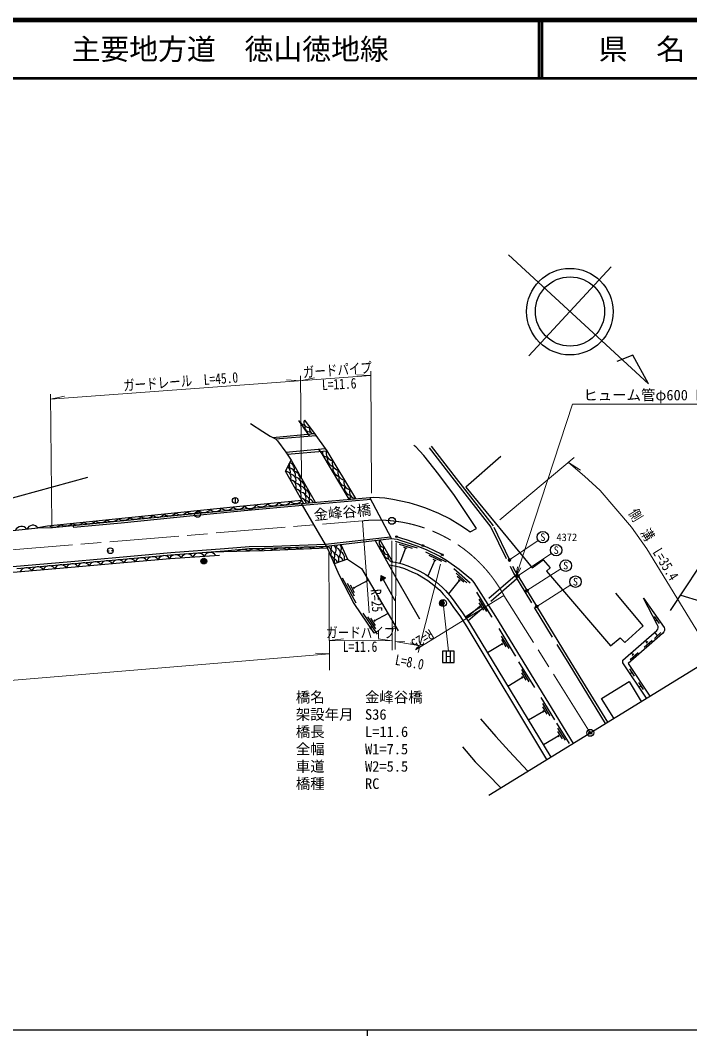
# Model space of a CAD drawing. Units: millimetres, scale not verified. Extents: x 40000 to 680000, y 20000 to 380000.
# Drawn here: x 207845 to 323916, y 204000 to 380000 of the extents above; entities that cross this region are included whole.
import ezdxf
from ezdxf.enums import TextEntityAlignment as Align

# ---------------------------------------------------------------- set-up
doc = ezdxf.new("R2010")
doc.units = ezdxf.units.MM
doc.header["$LTSCALE"] = 1000
doc.header["$PDMODE"] = 32
doc.header["$PDSIZE"] = 500
doc.linetypes.add('CHAIN', pattern=[18.5, 12, -1.5, 3.5, -1.5])
doc.linetypes.add('DASHED', pattern=[7.5, 6, -1.5])
for name, color, linetype, lineweight in [('M-BGD', 7, 'Continuous', 25), ('M-BMK', 2, 'CHAIN', 13), ('M-BMK-OTRS', 5, 'Continuous', 25), ('M-BMK-SRVR', 3, 'Continuous', 25), ('M-STR-HTXT', 7, 'Continuous', 13), ('M-STR-STR1', 1, 'Continuous', 25), ('M-STR-STRC', 7, 'Continuous', 25), ('M-TTL', 2, 'Continuous', 140), ('M-TTL-BAND', 7, 'Continuous', 25), ('M-TTL-LINE', 7, 'Continuous', 50)]:
    doc.layers.add(name, color=color, linetype=linetype, lineweight=lineweight)
for name, color, linetype in [('M-BMK-HTXT', 7, 'Continuous'), ('M-OTRS', 6, 'Continuous'), ('M-TTL-TXT', 7, 'Continuous')]:
    doc.layers.add(name, color=color, linetype=linetype)
doc.styles.add('ＭＳ ゴシック', font='')
doc.styles.get('ＭＳ ゴシック').set_extended_font_data('MS Gothic')

# ---------------------------------------------------------------- blocks, each defined once
blk = doc.blocks.new('open_arrow')
at = {"color": 0, "linetype": 'Continuous', "lineweight": -2}
blk.add_lwpolyline([(7.5, 1.25), (0, 0), (7.5, -1.25)], dxfattribs=at)

msp = doc.modelspace()

# ---------------------------------------------------------------- hatches: boundary and pattern name
at = {"layer": 'M-BGD'}
for points in [[(272944, 290497, -1), (273244, 290497, -1)], [(277521, 289014, -1), (277800, 288903, -0.41421), (277605, 288819, -0.41421)], [(280862, 287375, -1), (281162, 287375, -1)], [(239166, 286262, -1), (240166, 286262, -1)], [(271181, 283339), (270352, 283789), (270310, 282847)], [(281143, 279585), (281143, 278385, -1)]]:
    msp.add_hatch(color=256, dxfattribs=at).paths.add_polyline_path(points)
at = {"layer": 'M-STR-HTXT'}
for points in [[(292922, 286420, -1), (292431, 286517, -0.41421), (292725, 286714, -0.41421)], [(294373, 283645, -0.41421), (294078, 283450, -0.41421), (293883, 283745, -1)], [(295942, 281085, -1), (295454, 281195, -0.41421), (295753, 281384, -0.41421)], [(281363, 279104, -0.41421), (281263, 278765, -0.41421), (280924, 278865, -1)], [(297629, 278337, -1), (297142, 278449, -1)]]:
    msp.add_hatch(color=256, dxfattribs=at).paths.add_polyline_path(points)

# ---------------------------------------------------------------- linework, layer by layer
at = {"layer": 'M-BGD'}
for p, q in [((256099, 310622), (257941, 307948)), ((251638, 307685), (258863, 308355)), ((252087, 307434), (259088, 308049)), ((253890, 305156), (260707, 305764)), ((254119, 304805), (260971, 305391)), ((253816, 301869), (254797, 303765)), ((256956, 296298), (253816, 301869)), ((245108, 297261), (245124, 296262)), ((276721, 288511), (272891, 289664)), ((275869, 288455), (273571, 289146)), ((222955, 288050), (223280, 288063)), ((223630, 288076), (223954, 288088)), ((274633, 288513), (273665, 285915)), ((274902, 288433), (274365, 288594)), ((281759, 286100), (278157, 287840)), ((280908, 286178), (278747, 287222)), ((264580, 286613), (262268, 285769)), ((279697, 286430), (278537, 283671)), ((279949, 286308), (279445, 286552)), ((263682, 283361), (266036, 279019)), ((270352, 283789), (270310, 282847)), ((270352, 283789), (271181, 283339)), ((283028, 284968), (285853, 282514)), ((285300, 282509), (283413, 284149)), ((284726, 282611), (283594, 283594)), ((264527, 282432), (265718, 280234)), ((265029, 282136), (265744, 280817)), ((265567, 281773), (265734, 281465)), ((265650, 281619), (268160, 282977)), ((270310, 282847), (271181, 283339)), ((270746, 283093), (272813, 279437)), ((283963, 282876), (282079, 280564)), ((284095, 282761), (283831, 282991)), ((281143, 279585), (281143, 278385)), ((287564, 278260), (285046, 276539)), ((288725, 277502), (287429, 279640)), ((288209, 277774), (287432, 279056)), ((287655, 278110), (287473, 278409)), ((267234, 277247), (269717, 273575)), ((268023, 276614), (269424, 274544)), ((268552, 276368), (269392, 275126)), ((269221, 275915), (271579, 277205)), ((318676, 275420), (317805, 276641)), ((269123, 276060), (269319, 275770)), ((318241, 276031), (317977, 275842)), ((292606, 271138), (291311, 273277)), ((317784, 272875), (318916, 273861)), ((318350, 273368), (317956, 273821)), ((291445, 271897), (288838, 270370)), ((292090, 271410), (291314, 272694)), ((291536, 271747), (291355, 272046)), ((316040, 271356), (317397, 272538)), ((316521, 272173), (316230, 272508)), ((316363, 272035), (316680, 272311)), ((313596, 269228), (314954, 270410)), ((314078, 270045), (313783, 270384)), ((313920, 269908), (314236, 270183)), ((297077, 264328), (294311, 268806)), ((314356, 266333), (313527, 267584)), ((294928, 266094), (292387, 264539)), ((296096, 265346), (294782, 267473)), ((295578, 265614), (294789, 266890)), ((295020, 265945), (294837, 266243)), ((313942, 266958), (313596, 266730)), ((305387, 264448), (309274, 258090)), ((315912, 263986), (315083, 265236)), ((315497, 264611), (315162, 264389)), ((300541, 258740), (298143, 262604)), ((299747, 259452), (298428, 261576)), ((299228, 259718), (298437, 260993)), ((298578, 260197), (295946, 258690)), ((298670, 260049), (298485, 260346)), ((303067, 254669), (300892, 258174)), ((302384, 255201), (301066, 257325)), ((301215, 255947), (298544, 254422)), ((301865, 255468), (301075, 256742)), ((301307, 255798), (301123, 256096))]:
    msp.add_line(p, q, dxfattribs=at)
at = {"layer": 'M-BGD', "linetype": 'DASHED'}
for p, q in [((259088, 308049), (260707, 305764)), ((289935, 292116), (293625, 284514)), ((293638, 283726), (285141, 276385)), ((293953, 283205), (285471, 275877))]:
    msp.add_line(p, q, dxfattribs=at)
at = {"layer": 'M-BGD'}
for points in [[(247742, 310130), (249872, 308718), (251188, 307937), (252087, 307434)], [(257101, 310663), (258974, 308210), (259088, 308049)], [(268448, 297310), (269158, 297328), (270103, 297286), (271026, 297208), (272439, 297018), (273829, 296737), (275197, 296433), (276746, 295985), (278120, 295498), (280354, 294582), (282379, 293570), (284082, 292560), (285226, 291812), (285822, 291316), (286947, 291933), (283161, 297609), (280393, 301294), (277799, 304540), (276449, 306070), (276092, 306306)], [(253890, 305156), (254797, 303765), (258957, 296474)], [(259554, 305661), (260135, 304842), (264823, 296991)], [(260707, 305764), (260971, 305391), (265977, 297093)], [(278758, 305889), (283054, 300307), (289434, 292118)], [(279115, 306163), (283410, 300583), (289818, 292357)], [(291187, 304418), (285083, 299101), (296580, 285084), (298532, 286486), (299744, 285097), (299104, 284498), (310159, 271563), (311871, 272984), (312642, 272145), (315861, 275038), (311107, 280701)], [(195286, 295355), (195816, 295013), (196135, 294851), (196543, 294728), (196951, 294700), (197521, 294784), (201824, 295949), (219538, 300812)], [(176869, 288421), (210901, 292005), (213440, 292096), (237528, 294436), (256613, 296268)], [(256677, 296794), (245347, 295665), (223752, 293466), (212576, 292316), (210901, 292005)], [(216942, 292436), (217093, 292131), (225338, 292914), (237808, 294157), (246684, 295042), (256785, 295972)], [(272920, 290530), (273269, 290463), (273931, 290266), (274914, 289970), (276726, 289328), (278394, 288668), (280807, 287502), (281216, 287249)], [(105182, 277139), (105302, 277163), (106734, 277343), (112784, 277571), (120727, 278071), (136790, 279359), (145736, 280305), (161505, 281549), (169675, 282304), (181646, 283310), (187132, 283760), (190538, 283979), (194401, 284305), (197470, 284566), (201948, 284994), (207213, 285393), (217294, 286267), (225037, 286936), (233931, 287747), (243237, 288466), (247517, 288822), (251684, 288853), (260743, 289171)], [(207245, 284994), (217329, 285869), (225072, 286538), (233964, 287348), (243269, 288067), (247540, 288423), (250133, 288499), (260925, 288857)], [(260925, 288857), (263064, 283935), (265695, 278902), (269087, 273874)], [(263420, 289145), (264580, 286613), (266980, 284968), (273366, 274189)], [(269364, 289830), (273019, 283292), (277046, 276256)], [(270175, 289924), (272365, 286158), (273157, 286041), (274087, 285815), (275034, 285463), (276121, 285000), (277117, 284503), (278157, 283929), (278987, 283378), (279997, 282601), (281021, 281732), (281582, 281171), (282326, 280294), (282908, 279565), (283475, 278759), (284547, 277295), (285716, 275501), (299838, 252293)], [(272216, 290159), (272678, 290139), (273166, 290045), (273807, 289854), (274780, 289561), (276575, 288925), (278221, 288274), (280600, 287125), (281736, 286421), (283951, 284887), (285949, 283175), (286470, 282545), (287709, 280650), (290236, 276674), (303700, 254666)], [(181925, 282438), (186840, 282699), (190505, 283039), (194455, 283342), (197453, 283599), (202010, 283979), (207286, 284396), (217348, 285285), (225083, 285940), (233845, 286739), (242413, 287298)], [(240957, 287888), (247562, 288023), (250145, 288099), (261059, 288551)], [(271731, 285596), (272467, 285483), (273516, 285268), (274461, 284958), (275751, 284428), (276743, 283977), (277732, 283359), (278523, 282887), (279576, 282096), (280578, 281237), (281187, 280558), (281857, 279762), (282384, 279065), (282976, 278245), (284036, 276799), (285289, 274846), (299114, 251848)], [(293625, 284514), (297349, 278453), (303313, 268701), (309658, 258325)], [(289654, 276549), (289634, 276582), (287033, 280870)], [(316434, 262489), (312344, 268601), (312301, 268847), (312311, 269107), (318213, 274228), (318363, 274493), (318422, 274709), (318422, 274953), (318404, 275066), (318285, 275253), (315890, 279844)], [(315890, 279844), (319513, 274763), (319550, 274546), (319545, 274244), (319454, 273992), (319197, 273708), (313257, 268535), (317024, 262851)], [(322366, 280377), (325762, 279334)], [(293755, 269809), (293559, 270144), (290872, 274582)], [(310770, 259009), (308642, 262460), (313409, 265416), (315510, 261921)], [(287640, 258943), (290283, 255841), (292639, 253329), (295832, 249832)], [(284547, 254080), (286735, 251466), (288841, 249328), (291176, 246972)]]:
    msp.add_lwpolyline(points, dxfattribs=at)
at = {"layer": 'M-BGD', "linetype": 'DASHED'}
for points in [[(252087, 307434), (252441, 307134), (253890, 305156)], [(289434, 292118), (293360, 284187), (296962, 278223), (302930, 268466), (305387, 264448)]]:
    msp.add_lwpolyline(points, dxfattribs=at)
at = {"layer": 'M-BGD'}
for centre, radius in [((245116, 296761), 500), ((238596, 294351), 500), ((273094, 290497), 150), ((277660, 288959), 150), ((223455, 288069), 500), ((281012, 287375), 150), ((239666, 286262), 500), ((281143, 278985), 600)]:
    msp.add_circle(centre, radius, dxfattribs=at)
for centre, radius, start, end in [((257701, 311189), 1530, 212.06343, 250.03572), ((257856, 310268), 851, 152.39919, 282.34257), ((258057, 309553), 900, 167.27143, 275.16094), ((258761, 309133), 785, 157.26196, 277.4798), ((260995, 305079), 775, 161.02825, 275.77757), ((262146, 304955), 1254, 159.65166, 262.54213), ((253793, 302850), 762, 327.86855, 24.43561), ((254156, 302168), 1228, 345.20666, 70.36572), ((262669, 304126), 1607, 173.50319, 248.6906), ((263159, 303277), 1254, 159.65166, 262.54213), ((253734, 300804), 1069, 333.18061, 85.63954), ((253296, 301631), 1403, 347.56187, 48.09618), ((254225, 301127), 1334, 345.24539, 80.80852), ((254584, 300263), 1069, 333.18061, 85.63954), ((254944, 300472), 1439, 350.97326, 73.87349), ((263436, 302299), 1390, 166.24282, 255.95097), ((264171, 301598), 1254, 159.65166, 262.54213), ((254607, 299256), 1069, 333.18061, 85.63954), ((255434, 299722), 1069, 333.18061, 85.63954), ((255457, 298715), 1069, 333.18061, 85.63954), ((255646, 298821), 1597, 355.60443, 63.21572), ((256307, 298174), 1069, 333.18061, 85.63954), ((264421, 300604), 1368, 165.31953, 256.87426), ((265184, 299919), 1254, 159.65166, 262.54213), ((265370, 298918), 1308, 164.31388, 257.79867), ((255480, 297707), 1069, 333.18061, 85.63954), ((256330, 297167), 1069, 333.18061, 85.63954), ((256745, 297518), 1279, 338.40373, 67.34571), ((256846, 296584), 1183, 350.63868, 69.50316), ((266069, 298228), 1140, 156.86195, 265.33184), ((268131, 296873), 3133, 165.83624, 177.56049), ((245636, 296650), 1380, 229.3105, 322.14632), ((247663, 296488), 1160, 216.17517, 335.20479), ((249627, 296947), 1313, 226.09709, 325.28286), ((251618, 297135), 1307, 225.75966, 325.62029), ((253612, 297297), 1283, 224.50702, 326.87293), ((255590, 297616), 1363, 228.47735, 322.9026), ((256352, 296159), 1069, 9.60245, 85.63954), ((257408, 296093), 604, 28.84515, 101.91727), ((257488, 295776), 1348, 29.91191, 70.65943), ((227700, 295090), 1574, 236.37827, 315.25181), ((229696, 295231), 1527, 234.89448, 316.7356), ((231690, 295396), 1498, 233.94134, 317.68874), ((233681, 295583), 1486, 233.534, 318.09608), ((235671, 295786), 1487, 233.55515, 318.07493), ((237663, 295964), 1469, 232.9103, 318.71977), ((239662, 296072), 1401, 230.25462, 321.37545), ((241650, 296290), 1412, 230.71112, 320.91895), ((243642, 296478), 1401, 230.26481, 321.36527), ((208042, 291112), 1160, 36.49721, 155.52683), ((209994, 291372), 1106, 34.90905, 157.115), ((213732, 294045), 1888, 243.90135, 307.85233), ((215723, 294242), 1882, 243.78286, 307.97082), ((217717, 294401), 1843, 243.01258, 308.74109), ((219715, 294524), 1775, 241.58117, 310.17251), ((221713, 294646), 1706, 240.00097, 311.75271), ((223707, 294816), 1679, 239.28184, 312.40431), ((225704, 294952), 1624, 237.82004, 313.81003), ((257430, 286569), 2112, 62.45362, 122.29047), ((259501, 286638), 2110, 63.47826, 121.26582), ((260655, 287764), 1126, 330.88357, 76.09271), ((260683, 288663), 1101, 335.84895, 15.19485), ((261631, 288252), 981, 313.17539, 50.59339), ((261592, 289605), 1376, 313.75641, 337.59543), ((262679, 288482), 846, 319.03285, 49.25495), ((270894, 289497), 835, 149.30338, 271.03772), ((271375, 288898), 1217, 171.49971, 245.20772), ((271554, 288194), 797, 144.03116, 276.30994), ((230810, 285871), 1160, 35.69433, 154.72395), ((232802, 286053), 1160, 35.69433, 154.72395), ((234781, 286209), 1160, 34.29019, 153.32139), ((236776, 286340), 1160, 34.21623, 153.24585), ((238772, 286470), 1160, 34.21623, 153.24585), ((240768, 286600), 1160, 34.21623, 153.24585), ((246401, 286302), 1960, 61.18466, 121.15548), ((248483, 286319), 2046, 59.46613, 123.7992), ((250715, 286302), 2142, 60.53735, 123.82522), ((253002, 286136), 2376, 63.46981, 121.27427), ((255279, 285961), 2602, 66.87785, 117.86624), ((261239, 286182), 1108, 338.12432, 68.85196), ((261182, 287136), 1189, 334.47073, 64.84519), ((262057, 286529), 1037, 330.69616, 76.29739), ((262405, 287674), 948, 309.46937, 81.56467), ((263083, 286229), 718, 7.80555, 96.07259), ((262888, 286838), 1172, 337.57558, 68.4847), ((271902, 287646), 1048, 171.90558, 259.89211), ((272539, 287091), 950, 160.93875, 259.40235), ((210885, 284123), 1160, 35.53409, 154.56371), ((212878, 284299), 1160, 35.53409, 154.56371), ((214870, 284475), 1160, 35.53409, 154.56371), ((216862, 284650), 1160, 35.48667, 154.5164), ((218853, 284821), 1160, 35.32809, 154.35771), ((220846, 284990), 1160, 35.32809, 154.35771), ((222838, 285159), 1160, 35.32809, 154.35771), ((224832, 285330), 1160, 35.45558, 154.48566), ((226827, 285508), 1160, 35.69433, 154.72395), ((228819, 285689), 1160, 35.69433, 154.72395), ((262071, 285858), 788, 9.0317, 76.45238), ((208893, 283947), 1160, 35.53409, 154.56371)]:
    msp.add_arc(centre, radius, start, end, dxfattribs=at)
at = {"layer": 'M-BMK'}
msp.add_line((306682, 256498), (291701, 280319), dxfattribs=at)
msp.add_lwpolyline([(73251, 279847), (76499, 279275), (79698, 278846), (83584, 278544), (86756, 278499), (89843, 278537), (94293, 278896), (267154, 293240)], dxfattribs=at)
msp.add_arc((269740, 268374), 25000, 28.54278, 95.93602, dxfattribs=at)
at = {"layer": 'M-BMK-OTRS'}
for p, q in [((320614, 277707), (354276, 329033)), ((289090, 245690), (328688, 270017))]:
    msp.add_line(p, q, dxfattribs=at)
at = {"layer": 'M-BMK-SRVR'}
for p, q in [((292508, 339365), (316789, 316973)), ((310286, 337253), (296050, 321816)), ((314065, 321942), (311257, 320883)), ((316789, 316973), (314065, 321942))]:
    msp.add_line(p, q, dxfattribs=at)
for centre, radius in [((303139, 329504), 7500), ((303168, 329535), 6000), ((272277, 293245), 600), ((306682, 256498), 600)]:
    msp.add_circle(centre, radius, dxfattribs=at)
at = {"layer": 'M-OTRS'}
msp.add_point((306682, 256498), dxfattribs=at)
at = {"layer": 'M-STR-HTXT'}
for p, q in [((268633, 318415), (266183, 318577)), ((268630, 319204), (268714, 298039)), ((213106, 314334), (268633, 318415)), ((256451, 317519), (254001, 317682)), ((256443, 318359), (256600, 300820)), ((256451, 317519), (258850, 318038)), ((213096, 315213), (213336, 292521)), ((213106, 314334), (215505, 314853)), ((290995, 293413), (303908, 304195)), ((302878, 303335), (304960, 302033)), ((268318, 277322), (267154, 293240)), ((272260, 289784), (272318, 270846)), ((272999, 289428), (272818, 270963)), ((292676, 286468), (297624, 289855)), ((261324, 287695), (261476, 267369)), ((294128, 283695), (299927, 287608)), ((280678, 285720), (276840, 270447)), ((295698, 281140), (301574, 284937)), ((297386, 278393), (303281, 282159)), ((276370, 270893), (291701, 280319)), ((281143, 278985), (282073, 270670)), ((261438, 272483), (263870, 272817)), ((261438, 272483), (272314, 272448)), ((272314, 272448), (269884, 272798)), ((272832, 272314), (277120, 271560)), ((272832, 272314), (274549, 272255)), ((277120, 271560), (275485, 272090)), ((106908, 257365), (261455, 270189)), ((261455, 270189), (259004, 270329))]:
    msp.add_line(p, q, dxfattribs=at)
for points in [[(293796, 283466), (303571, 313481), (333971, 313481)], [(327982, 269583), (316464, 288411), (313810, 292138), (308385, 298491), (305663, 300997), (302878, 303335)]]:
    msp.add_lwpolyline(points, dxfattribs=at)
for centre in [(292676, 286468), (294128, 283695), (295698, 281140), (281143, 278985), (297386, 278393)]:
    msp.add_circle(centre, 250, dxfattribs=at)
at = {"layer": 'M-STR-STR1'}
for p, q in [((256613, 296268), (268448, 297310)), ((260925, 288857), (256613, 296268)), ((256785, 295972), (268605, 297013)), ((272216, 290159), (268448, 297310)), ((260743, 289171), (272050, 290475)), ((260925, 288857), (272216, 290159))]:
    msp.add_line(p, q, dxfattribs=at)
at = {"layer": 'M-STR-STRC'}
msp.add_lwpolyline([(281073, 268670), (283073, 268670), (283073, 270670), (281073, 270670)], close=True, dxfattribs=at)
for centre in [(298450, 290420), (300756, 288168), (302414, 285479), (304124, 282697)]:
    msp.add_circle(centre, 1000, dxfattribs=at)
at = {"layer": 'M-TTL'}
msp.add_line((680000, 380000), (40000, 380000), dxfattribs=at)
at = {"layer": 'M-TTL-BAND'}
for p, q in [((40000, 205000), (579000, 205000)), ((268000, 205000), (268000, 204000))]:
    msp.add_line(p, q, dxfattribs=at)
at = {"layer": 'M-TTL-LINE'}
for p, q in [((297750, 380000), (297750, 370000)), ((298250, 380000), (298250, 370000)), ((40000, 370000), (680000, 370000))]:
    msp.add_line(p, q, dxfattribs=at)

# ---------------------------------------------------------------- block references
at = {"layer": 'M-STR-HTXT', "xscale": 240, "yscale": 240, "rotation": 72}
msp.add_blockref('open_arrow', (293796, 283466), dxfattribs=at)

# ---------------------------------------------------------------- texts
at = {"layer": 'M-BMK-HTXT', "style": 'ＭＳ ゴシック'}
msp.add_text('金峰谷橋', height=1833, rotation=5.638, dxfattribs=at).set_placement((263695, 294735), align=Align.MIDDLE_CENTER)
msp.add_text('4372', height=1320, dxfattribs=at).set_placement((302603, 290392), align=Align.MIDDLE_CENTER)
at = {"layer": 'M-STR-HTXT', "style": 'ＭＳ ゴシック', "width": 0.8}
for s, rotation, p in [('ガードパイプ', 4.203, (262931, 317944)), ('ガードレール\u3000L=45.0', 4.203, (235750, 315946)), ('側\u3000溝\u3000L=35.4', 301.457, (316420, 288384)), ('ガードパイプ', 359.819, (266875, 272414))]:
    msp.add_text(s, height=1833, rotation=rotation, dxfattribs=at).set_placement(p, align=Align.BOTTOM_CENTER)
for s, rotation, p in [('L=11.6', 2.959, (263086, 317874)), ('L=8.0', 349.66, (275514, 269663))]:
    msp.add_text(s, height=1833, rotation=rotation, dxfattribs=at).set_placement(p, align=Align.TOP_CENTER)
at = {"layer": 'M-STR-HTXT', "style": 'ＭＳ ゴシック'}
for s, p in [('ヒューム管φ600 L=12.0', (305471, 313581)), ('橋名', (255616, 261219)), ('金峰谷橋', (267616, 261219)), ('架設年月', (255616, 258219)), ('S36', (267616, 258219)), ('橋長', (255616, 255219)), ('L=11.6', (267616, 255219)), ('全幅', (255616, 252219)), ('W1=7.5', (267616, 252219)), ('車道', (255616, 249219)), ('W2=5.5', (267616, 249219)), ('橋種', (255616, 246219)), ('RC', (267616, 246219))]:
    msp.add_text(s, height=1833, dxfattribs=at).set_placement(p, align=Align.BOTTOM_LEFT)
at = {"layer": 'M-STR-HTXT', "style": 'ＭＳ ゴシック', "width": 0.8}
msp.add_text('R=25', height=1833, rotation=274.18, dxfattribs=at).set_placement((268318, 277322), align=Align.BOTTOM_RIGHT)
msp.add_text('R=25', height=1833, rotation=211.585, dxfattribs=at).set_placement((276370, 270893), align=Align.TOP_RIGHT)
msp.add_text('L=11.6', height=1833, dxfattribs=at).set_placement((266753, 272365), align=Align.TOP_CENTER)
at = {"layer": 'M-STR-STRC', "style": 'ＭＳ ゴシック'}
for rotation, p in [(0.86, (298450, 290420)), (358.425, (300768, 288166)), (359.161, (302414, 285492)), (357.403, (304108, 282693))]:
    msp.add_text('S', height=1320, rotation=rotation, dxfattribs=at).set_placement(p, align=Align.MIDDLE_CENTER)
msp.add_text('H', height=1833, dxfattribs=at).set_placement((282073, 269670), align=Align.MIDDLE_CENTER)
at = {"layer": 'M-TTL-TXT', "style": 'ＭＳ ゴシック'}
msp.add_text('主要地方道\u3000徳山徳地線', height=3666, dxfattribs=at).set_placement((216734, 375000), align=Align.MIDDLE_LEFT)
msp.add_text('県\u3000名', height=3666, dxfattribs=at).set_placement((315625, 375000), align=Align.MIDDLE_CENTER)

doc.saveas('drawing.dxf')
